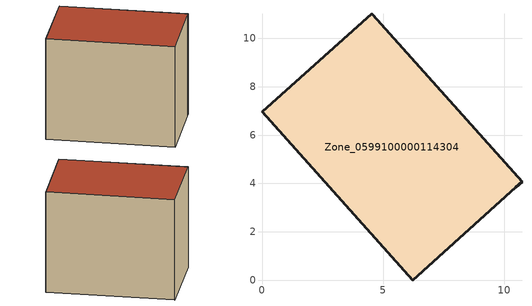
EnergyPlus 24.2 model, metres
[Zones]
Zone_0599100000114304
 floor ground (C_G): 4.53,11.01 4.57,10.97 10.74,4.07 10.47,3.84 6.22,0 0,6.97 z0
 wall outside (C_F): 4.57,10.97 4.53,11.01 0,6.97 6.22,0 10.47,3.84 10.74,4.07 4.57,10.97 z0:7.76
 roof outside (C_R): 10.47,3.84 10.74,4.07 4.57,10.97 4.53,11.01 0,6.97 6.22,0 z7.76
[BUILDING]
Pand.0599100000114304: North Axis=0; Terrain=City; Loads Convergence Tolerance Value=0.04; Temperature Convergence Tolerance Value=0.4; Solar Distribution=FullExterior; Maximum Number of Warmup Days=25; Minimum Number of Warmup Days=1
[Site:Location]
Rotterdam.The.Hague.AP_ZH_NLD Design_Conditions: Latitude=51.96; Longitude=4.45; Time Zone=1; Elevation=-4.5
[SITE:GROUNDTEMPERATURE:BUILDINGSURFACE]
18, 18, 18, 18, 18, 18, 18, 18, 18, 18, 18, 18
[MATERIAL] Thermal Absorptance=0.9; Solar Absorptance=0.7; Visible Absorptance=0.7
Name | Roughness | Thickness | Conductivity | Density | Specific Heat
G.TI.1965-1974 | MediumSmooth | 0.15 | 0.882353 | 540 | 1210
F.TI.1965-1974 | Rough | 0.3 | 0.697674 | 1920 | 840
R.TI.1965-1974 | MediumRough | 0.2 | 0.232558 | 1500 | 1000
[CONSTRUCTION]
C_G: G.TI.1965-1974
C_F: F.TI.1965-1974
C_R: R.TI.1965-1974
[ZONE]
Zone_0599100000114304: Type=1; Multiplier=1; Ceiling Height=Autocalculate; Volume=Autocalculate; Floor Area=autocalculate; Part of Total Floor Area=Yes
[ZONEINFILTRATION:DESIGNFLOWRATE]
Infil_Zone_0599100000114304: Zone or ZoneList or Space or SpaceList=Zone_0599100000114304; Schedule=AlwaysOn; Design Flow Rate Calculation Method=Flow/Area; Flow Rate per Floor Area=0.003; Constant Term Coefficient=1; Temperature Term Coefficient=0; Velocity Term Coefficient=0; Velocity Squared Term Coefficient=0
[HVACTEMPLATE:ZONE:IDEALLOADSAIRSYSTEM]
Zone_0599100000114304: Maximum Heating Supply Air Temperature=50; Minimum Cooling Supply Air Temperature=13; Maximum Heating Supply Air Humidity Ratio=0.0156; Minimum Cooling Supply Air Humidity Ratio=0.0077; Heating Limit=NoLimit; Cooling Limit=NoLimit; Dehumidification Control Type=ConstantSensibleHeatRatio; Cooling Sensible Heat Ratio=0.7; Dehumidification Setpoint=60; Humidification Control Type=None; Humidification Setpoint=30; Outdoor Air Method=None; Outdoor Air Flow Rate per Person=0.00944; Outdoor Air Flow Rate per Zone Floor Area=0; Outdoor Air Flow Rate per Zone=0; Demand Controlled Ventilation Type=None; Outdoor Air Economizer Type=NoEconomizer; Heat Recovery Type=None; Sensible Heat Recovery Effectiveness=0.7; Latent Heat Recovery Effectiveness=0.65
[ZONECONTROL:THERMOSTAT]
ThermostatControl_Zone_0599100000114304: Zone or ZoneList=Zone_0599100000114304; Control Type Schedule=DualSetpointControlType; Control 1=Thermostat_Zone_0599100000114304; Temperature Difference Between Cutout And Setpoint=0
[THERMOSTATSETPOINT:DUALSETPOINT]
Thermostat_Zone_0599100000114304: Heating Setpoint Temperature Schedule=HeatingSetpoint_Zone_0599100000114304; Cooling Setpoint Temperature Schedule=CoolingSetpoint_Zone_0599100000114304
[SCHEDULE:COMPACT]
HeatingSetpoint_Zone_0599100000114304: Through: 12/31, For: AllDays, Until: 24:00, 21
CoolingSetpoint_Zone_0599100000114304: Through: 12/31, For: AllDays, Until: 24:00, 24
DualSetpointControlType: Through: 12/31, For: AllDays, Until: 24:00, 4
AlwaysOn: Through: 12/31, For: AllDays, Until: 24:00, 1
